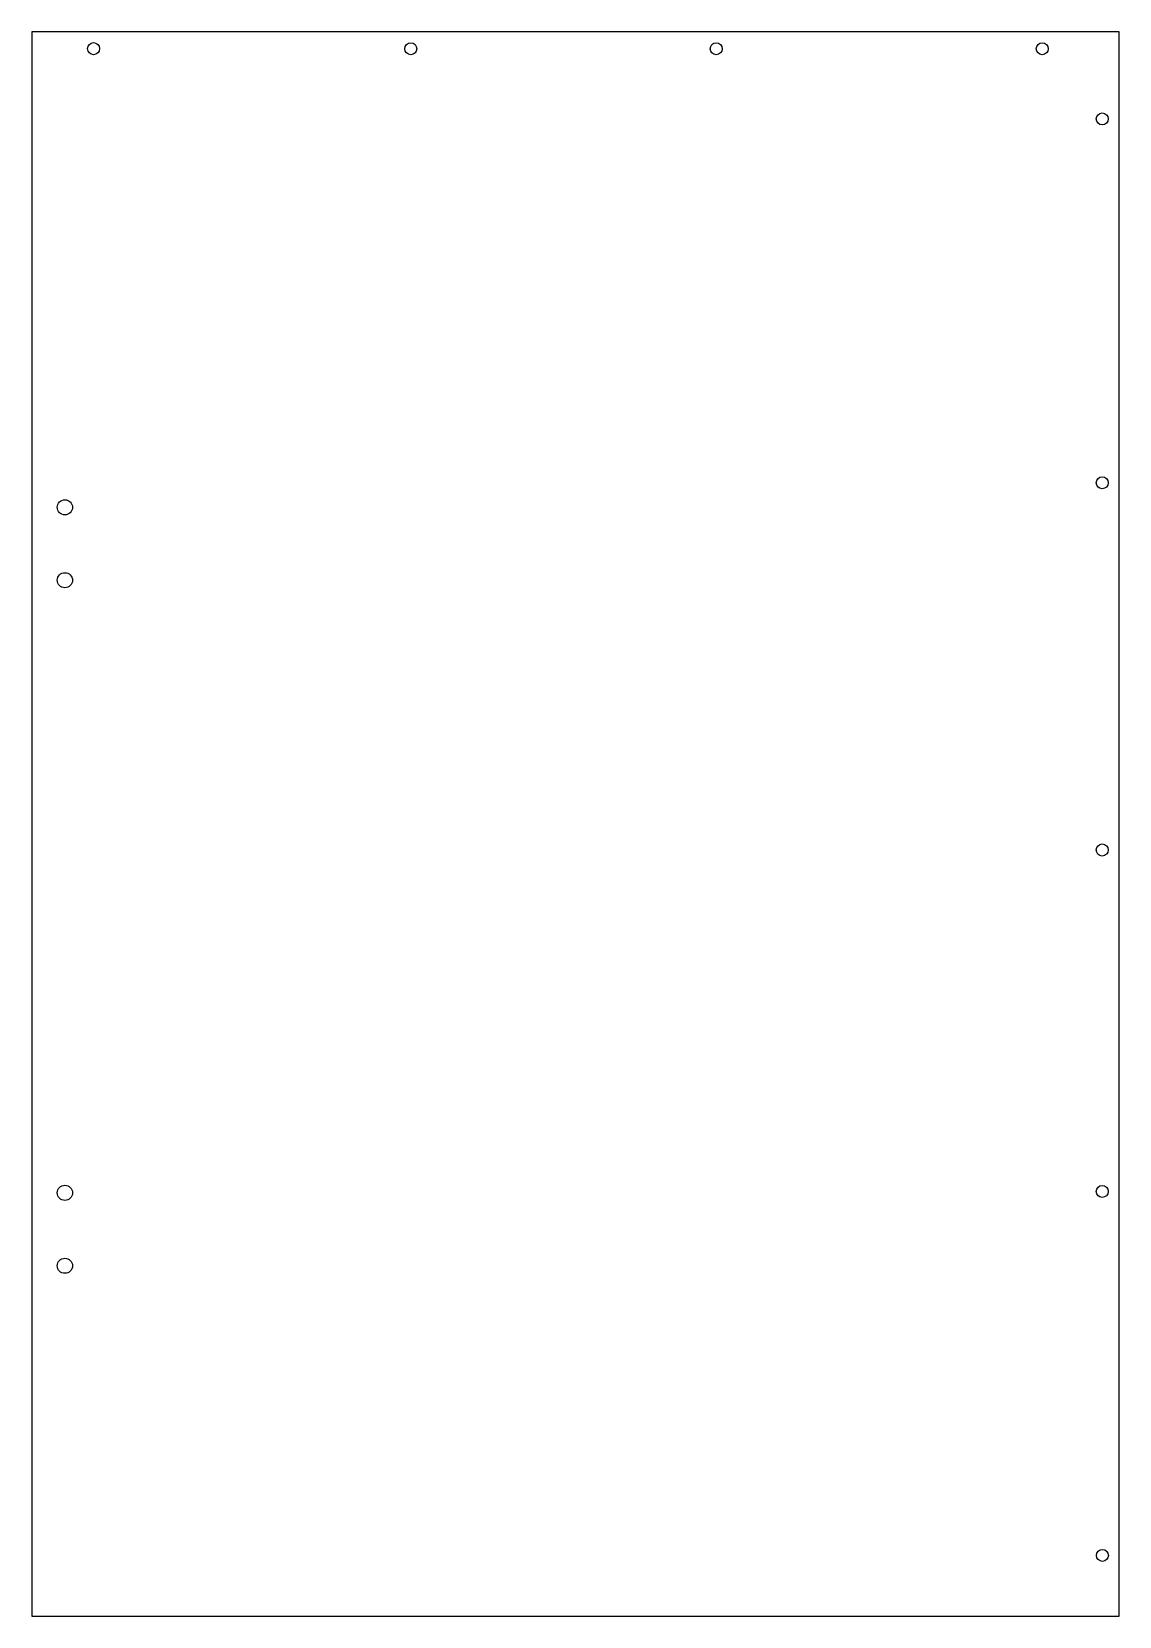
# Model space of a CAD drawing. Extents: x 0 to 317, y 0 to 462.
import ezdxf

# ---------------------------------------------------------------- set-up
doc = ezdxf.new("R2010")
doc.units = 0
doc.layers.get('0').update_dxf_attribs({"linetype": 'CONTINUOUS'})

msp = doc.modelspace()

# ---------------------------------------------------------------- linework, layer by layer
at = {"color": 7}
msp.add_lwpolyline([(0.132292, 0.132291), (317.03568, 0.132291), (317.03568, 461.867678), (0.132292, 461.867678)], close=True, dxfattribs=at)
for points in [[(16.425699, 456.923592), (16.425699, 457.89156), (17.209227, 458.67611), (18.175759, 458.67611)], [(18.175759, 458.67611), (19.142289, 458.67611), (19.925817, 457.89156), (19.925817, 456.923592)], [(108.834195, 456.913287), (108.834195, 457.881257), (109.617724, 458.665805), (110.584255, 458.665805)], [(110.584255, 458.665805), (111.550786, 458.665805), (112.334312, 457.881257), (112.334312, 456.913287)], [(197.83411, 456.913287), (197.83411, 457.881257), (198.617636, 458.665805), (199.584167, 458.665805)], [(199.584167, 458.665805), (200.550698, 458.665805), (201.334227, 457.881257), (201.334227, 456.913287)], [(292.834004, 456.913287), (292.834004, 457.881257), (293.617541, 458.665805), (294.584064, 458.665805)], [(294.584064, 458.665805), (295.550614, 458.665805), (296.334124, 457.881257), (296.334124, 456.913287)], [(18.175759, 455.171072), (17.209227, 455.171072), (16.425699, 455.955619), (16.425699, 456.923592)], [(19.925817, 456.923592), (19.925817, 455.955619), (19.142289, 455.171072), (18.175759, 455.171072)], [(110.584255, 455.160766), (109.617724, 455.160766), (108.834195, 455.945316), (108.834195, 456.913287)], [(112.334312, 456.913287), (112.334312, 455.945316), (111.550786, 455.160766), (110.584255, 455.160766)], [(199.584167, 455.160766), (198.617636, 455.160766), (197.83411, 455.945316), (197.83411, 456.913287)], [(201.334227, 456.913287), (201.334227, 455.945316), (200.550698, 455.160766), (199.584167, 455.160766)], [(294.584064, 455.160766), (293.617541, 455.160766), (292.834004, 455.945316), (292.834004, 456.913287)], [(296.334124, 456.913287), (296.334124, 455.945316), (295.550614, 455.160766), (294.584064, 455.160766)], [(312.082944, 434.68295), (311.116421, 434.683744), (310.333414, 435.467617), (310.334101, 436.434227)], [(310.334101, 436.434227), (310.334101, 437.400837), (311.117639, 438.184287), (312.084161, 438.184287)], [(313.834221, 436.434227), (313.834221, 435.466254), (313.049494, 434.682262), (312.082944, 434.68295)], [(312.084161, 438.184287), (313.050711, 438.184287), (313.834221, 437.400837), (313.834221, 436.434227)], [(310.334101, 330.4341), (310.333837, 331.400711), (311.117162, 332.184367), (312.083685, 332.184618)], [(312.084161, 328.68404), (311.117639, 328.68404), (310.334101, 329.46749), (310.334101, 330.4341)], [(312.083685, 332.184618), (313.050261, 332.185412), (313.834301, 331.402388), (313.834962, 330.435775)], [(313.834962, 330.435775), (313.834962, 329.467808), (313.050711, 328.683606), (312.084161, 328.68404)], [(7.584102, 323.273914), (7.584102, 324.496221), (8.580394, 325.483998), (9.802614, 325.473838)], [(9.802614, 321.073991), (8.580394, 321.062694), (7.584102, 322.051611), (7.584102, 323.273914)], [(9.802614, 325.473838), (11.024833, 325.485135), (12.021126, 324.496221), (12.021126, 323.273914)], [(12.021126, 323.273914), (12.021126, 322.051611), (11.024833, 321.063834), (9.802614, 321.073991)], [(7.584102, 302.023993), (7.584102, 303.246298), (8.580394, 304.234075), (9.802614, 304.223915)], [(9.802614, 299.824071), (8.580394, 299.812781), (7.584102, 300.801689), (7.584102, 302.023993)], [(9.802614, 304.223915), (11.024833, 304.235205), (12.021126, 303.246298), (12.021126, 302.023993)], [(12.021126, 302.023993), (12.021126, 300.801689), (11.024833, 299.813911), (9.802614, 299.824071)], [(312.0649, 221.672279), (311.091842, 221.672473), (310.305024, 222.464934), (310.313702, 223.437997)], [(310.313702, 223.437997), (310.313702, 224.410815), (311.106288, 225.197651), (312.079293, 225.189028)], [(313.831734, 223.424797), (313.831734, 222.450329), (313.037931, 221.662953), (312.0649, 221.672279)], [(312.079293, 225.189028), (313.052378, 225.189558), (313.839725, 224.397583), (313.831734, 223.424797)], [(7.584102, 123.52392), (7.584102, 124.746226), (8.580394, 125.734003), (9.802614, 125.723843)], [(9.802614, 125.723843), (11.024833, 125.735141), (12.021126, 124.746226), (12.021126, 123.52392)], [(310.333996, 123.934307), (310.333996, 124.900917), (311.116289, 125.684925), (312.082812, 125.685611)], [(312.082812, 125.685611), (313.049361, 125.686404), (313.833428, 124.903386), (313.834116, 123.936776)], [(9.802614, 121.323997), (8.580394, 121.312699), (7.584102, 122.301616), (7.584102, 123.52392)], [(12.021126, 123.52392), (12.021126, 122.301616), (11.024833, 121.313837), (9.802614, 121.323997)], [(312.084082, 122.184255), (311.117533, 122.18425), (310.333996, 122.967697), (310.333996, 123.934307)], [(313.834116, 123.936776), (313.834116, 122.968805), (313.050631, 122.184255), (312.084082, 122.184255)], [(7.584102, 102.273997), (7.584102, 103.496303), (8.580394, 104.48408), (9.802614, 104.47392)], [(9.802614, 100.074076), (8.580394, 100.062778), (7.584102, 101.051693), (7.584102, 102.273997)], [(9.802614, 104.47392), (11.024833, 104.485217), (12.021126, 103.496303), (12.021126, 102.273997)], [(12.021126, 102.273997), (12.021126, 101.051693), (11.024833, 100.063916), (9.802614, 100.074076)], [(310.352543, 17.892448), (310.352543, 18.859076), (311.134836, 19.643063), (312.101359, 19.643751)], [(312.101359, 19.643751), (313.067935, 19.643751), (313.851419, 18.860293), (313.851419, 17.893691)], [(312.101386, 16.141171), (311.134863, 16.141171), (310.351881, 16.925845), (310.352543, 17.892448)], [(313.851419, 17.893691), (313.851419, 16.925713), (313.067935, 16.141171), (312.101386, 16.141171)]]:
    msp.add_open_spline(points, degree=3, dxfattribs=at)

doc.saveas('drawing.dxf')
